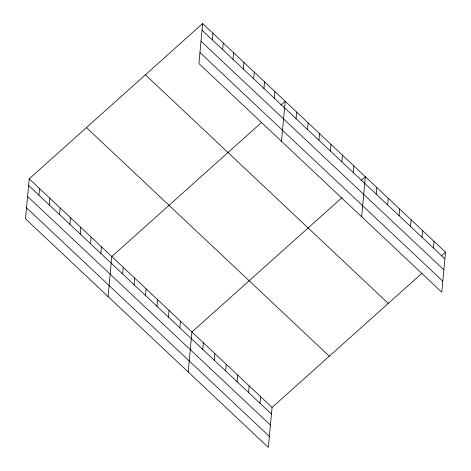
<?xml version="1.0" encoding="UTF-8"?>
<svg xmlns="http://www.w3.org/2000/svg" width="471" height="471" viewBox="0 0 471 471"><rect width="100%" height="100%" fill="white"/><g stroke="black" fill="none" stroke-linecap="round" stroke-linejoin="round"><path stroke-width="0.71" d="M202.642 23.55L198.933 63.567L441.78 292.185L445.495 252.173L202.642 23.55L29.22 178.815L25.505 218.827L268.358 447.45L272.067 407.433L422.057 273.156M38.922 195.165L39.54 188.53M49.243 204.885L49.861 198.244M59.564 214.599L60.182 207.964M69.885 224.314L70.503 217.679M80.211 234.034L80.824 227.393M90.532 243.748L91.144 237.113M100.853 253.463L101.465 246.828M108.077 296.559L111.786 256.548L261.776 122.266M122.619 273.957L123.237 267.322M134.07 284.737L134.682 278.102M145.515 295.517L146.134 288.876M156.967 306.291L157.585 299.656M168.418 317.071L169.03 310.436M179.863 327.851L180.481 321.21M212.35 39.905L212.963 33.264M188.217 372.008L191.927 331.99L341.917 197.708M222.671 49.62L223.283 42.985M202.76 349.405L203.378 342.77M232.992 59.334L233.604 52.699M214.211 360.18L214.823 353.544M243.313 69.054L243.925 62.413M225.656 370.96L226.274 364.324M253.633 78.769L254.246 72.134M263.954 88.483L264.572 81.848M237.107 381.74L237.725 375.104M274.275 98.204L274.893 91.562M248.558 392.514L249.171 385.879M281.499 141.294L285.214 101.283L280.851 105.186M260.004 403.294L260.622 396.659M296.047 118.698L296.659 112.057M307.492 129.472L308.111 122.837M318.944 140.252L319.556 133.617M330.389 151.026L331.007 144.391M341.84 161.806L342.458 155.171M353.291 172.586L353.904 165.951M361.64 216.742L365.355 176.725L360.992 180.629M376.188 194.14L376.8 187.505M387.633 204.92L388.251 198.285M399.084 215.694L399.696 209.059M410.529 226.474L411.148 219.839M421.981 237.254L422.599 230.613M433.432 248.029L434.044 241.393M441.133 256.077L445.495 252.173M202.03 30.185L444.877 258.809M201.005 41.201L443.859 269.824M199.951 52.552L442.805 281.169M145.415 74.789L388.263 303.406M86.446 127.576L329.3 356.2M29.22 178.815L272.067 407.433M28.601 185.45L271.455 414.074M27.583 196.466L270.431 425.089M26.529 207.811L269.377 436.434"/></g></svg>
